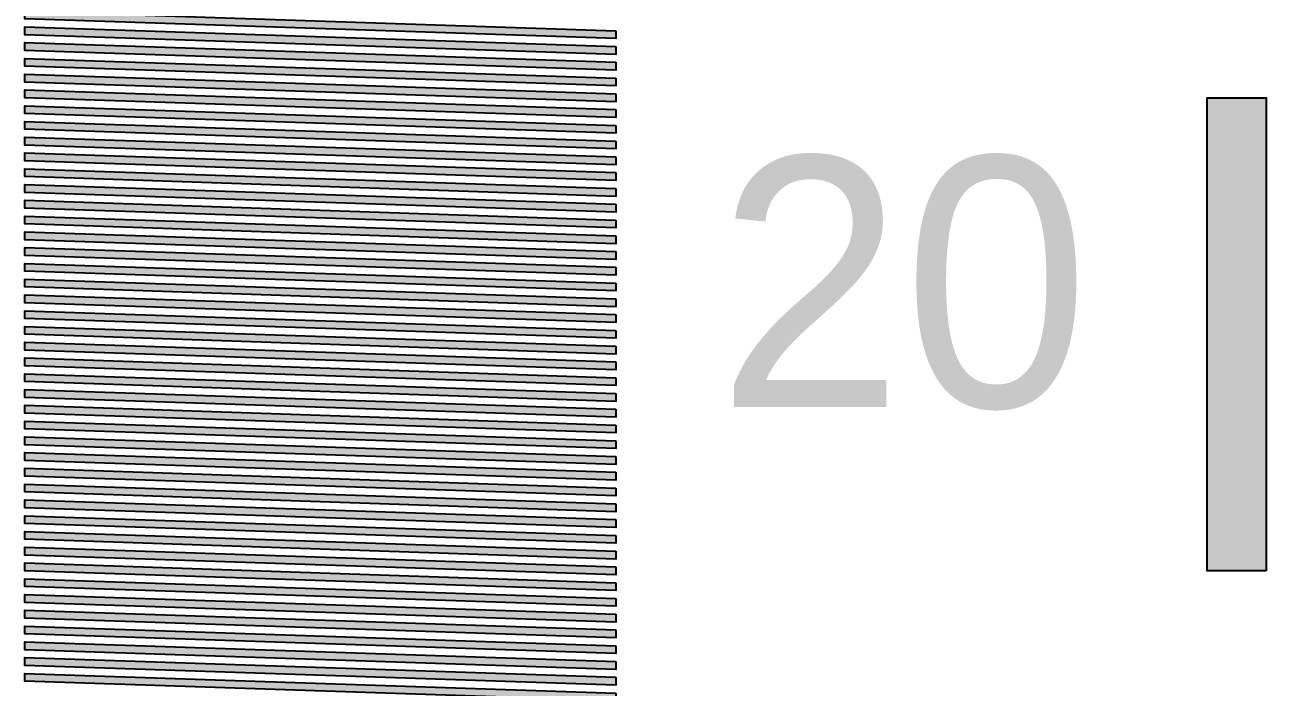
# Model space of a CAD drawing. Header units: millimetres. Extents: x -9 to 297, y 0 to 210.
# Drawn here: x 193.94 to 212.32, y 130.4 to 140.2 of the extents above; entities that cross this region are included whole.
import ezdxf

# ---------------------------------------------------------------- set-up
doc = ezdxf.new("R2010")
doc.units = ezdxf.units.MM
for name, color, linetype in [('CENTER', 7, 'Continuous'), ('LABELS', 7, 'Continuous'), ('PERIPHERY', 7, 'Continuous')]:
    doc.layers.add(name, color=color, linetype=linetype)

msp = doc.modelspace()

# ---------------------------------------------------------------- hatches: boundary and pattern name
at = {"layer": 'CENTER', "true_color": 0x000000}
h = msp.add_hatch(color=7, dxfattribs=at)
h.dxf.hatch_style = 1
h.paths.add_polyline_path([(212.317, 132.125), (211.442, 132.125), (211.442, 139.125), (212.317, 139.125), (212.317, 132.125)])
at = {"layer": 'PERIPHERY', "true_color": 0x000000}
h = msp.add_hatch(color=7, dxfattribs=at)
h.dxf.hatch_style = 1
h.paths.add_polyline_path([(202.692, 140.117), (202.692, 140), (193.942, 140.291), (193.942, 140.408), (202.692, 140.117)])
h = msp.add_hatch(color=7, dxfattribs=at)
h.dxf.hatch_style = 1
h.paths.add_polyline_path([(202.692, 139.883), (202.692, 139.767), (193.942, 140.058), (193.942, 140.175), (202.692, 139.883)])
h = msp.add_hatch(color=7, dxfattribs=at)
h.dxf.hatch_style = 1
h.paths.add_polyline_path([(202.692, 139.65), (202.692, 139.533), (193.942, 139.825), (193.942, 139.942), (202.692, 139.65)])
h = msp.add_hatch(color=7, dxfattribs=at)
h.dxf.hatch_style = 1
h.paths.add_polyline_path([(202.692, 139.417), (202.692, 139.3), (193.942, 139.592), (193.942, 139.708), (202.692, 139.417)])
h = msp.add_hatch(color=7, dxfattribs=at)
h.dxf.hatch_style = 1
h.paths.add_polyline_path([(202.692, 139.183), (202.692, 139.066), (193.942, 139.358), (193.942, 139.475), (202.692, 139.183)])
h = msp.add_hatch(color=7, dxfattribs=at)
h.dxf.hatch_style = 1
h.paths.add_polyline_path([(202.692, 138.95), (202.692, 138.833), (193.942, 139.125), (193.942, 139.241), (202.692, 138.95)])
h = msp.add_hatch(color=7, dxfattribs=at)
h.dxf.hatch_style = 1
h.paths.add_polyline_path([(202.692, 138.716), (202.692, 138.6), (193.942, 138.891), (193.942, 139.008), (202.692, 138.716)])
h = msp.add_hatch(color=7, dxfattribs=at)
h.dxf.hatch_style = 1
h.paths.add_polyline_path([(202.692, 138.483), (202.692, 138.367), (193.942, 138.658), (193.942, 138.775), (202.692, 138.483)])
h = msp.add_hatch(color=7, dxfattribs=at)
h.dxf.hatch_style = 1
h.paths.add_polyline_path([(202.692, 138.25), (202.692, 138.133), (193.942, 138.425), (193.942, 138.542), (202.692, 138.25)])
h = msp.add_hatch(color=7, dxfattribs=at)
h.dxf.hatch_style = 1
h.paths.add_polyline_path([(202.692, 138.017), (202.692, 137.9), (193.942, 138.192), (193.942, 138.308), (202.692, 138.017)])
h = msp.add_hatch(color=7, dxfattribs=at)
h.dxf.hatch_style = 1
h.paths.add_polyline_path([(202.692, 137.783), (202.692, 137.666), (193.942, 137.958), (193.942, 138.075), (202.692, 137.783)])
h = msp.add_hatch(color=7, dxfattribs=at)
h.dxf.hatch_style = 1
h.paths.add_polyline_path([(202.692, 137.55), (202.692, 137.433), (193.942, 137.725), (193.942, 137.841), (202.692, 137.55)])
h = msp.add_hatch(color=7, dxfattribs=at)
h.dxf.hatch_style = 1
h.paths.add_polyline_path([(202.692, 137.316), (202.692, 137.2), (193.942, 137.491), (193.942, 137.608), (202.692, 137.316)])
h = msp.add_hatch(color=7, dxfattribs=at)
h.dxf.hatch_style = 1
h.paths.add_polyline_path([(202.692, 137.083), (202.692, 136.966), (193.942, 137.258), (193.942, 137.375), (202.692, 137.083)])
h = msp.add_hatch(color=7, dxfattribs=at)
h.dxf.hatch_style = 1
h.paths.add_polyline_path([(202.692, 136.85), (202.692, 136.733), (193.942, 137.025), (193.942, 137.142), (202.692, 136.85)])
h = msp.add_hatch(color=7, dxfattribs=at)
h.dxf.hatch_style = 1
h.paths.add_polyline_path([(202.692, 136.617), (202.692, 136.5), (193.942, 136.792), (193.942, 136.908), (202.692, 136.617)])
h = msp.add_hatch(color=7, dxfattribs=at)
h.dxf.hatch_style = 1
h.paths.add_polyline_path([(202.692, 136.383), (202.692, 136.266), (193.942, 136.558), (193.942, 136.675), (202.692, 136.383)])
h = msp.add_hatch(color=7, dxfattribs=at)
h.dxf.hatch_style = 1
h.paths.add_polyline_path([(202.692, 136.15), (202.692, 136.033), (193.942, 136.325), (193.942, 136.441), (202.692, 136.15)])
h = msp.add_hatch(color=7, dxfattribs=at)
h.dxf.hatch_style = 1
h.paths.add_polyline_path([(202.692, 135.916), (202.692, 135.8), (193.942, 136.091), (193.942, 136.208), (202.692, 135.916)])
h = msp.add_hatch(color=7, dxfattribs=at)
h.dxf.hatch_style = 1
h.paths.add_polyline_path([(202.692, 135.683), (202.692, 135.566), (193.942, 135.858), (193.942, 135.974), (202.692, 135.683)])
h = msp.add_hatch(color=7, dxfattribs=at)
h.dxf.hatch_style = 1
h.paths.add_polyline_path([(202.692, 135.45), (202.692, 135.333), (193.942, 135.625), (193.942, 135.741), (202.692, 135.45)])
h = msp.add_hatch(color=7, dxfattribs=at)
h.dxf.hatch_style = 1
h.paths.add_polyline_path([(202.692, 135.216), (202.692, 135.1), (193.942, 135.391), (193.942, 135.508), (202.692, 135.216)])
h = msp.add_hatch(color=7, dxfattribs=at)
h.dxf.hatch_style = 1
h.paths.add_polyline_path([(202.692, 134.983), (202.692, 134.866), (193.942, 135.158), (193.942, 135.275), (202.692, 134.983)])
h = msp.add_hatch(color=7, dxfattribs=at)
h.dxf.hatch_style = 1
h.paths.add_polyline_path([(202.692, 134.75), (202.692, 134.633), (193.942, 134.925), (193.942, 135.041), (202.692, 134.75)])
h = msp.add_hatch(color=7, dxfattribs=at)
h.dxf.hatch_style = 1
h.paths.add_polyline_path([(202.692, 134.517), (202.692, 134.4), (193.942, 134.692), (193.942, 134.808), (202.692, 134.517)])
h = msp.add_hatch(color=7, dxfattribs=at)
h.dxf.hatch_style = 1
h.paths.add_polyline_path([(202.692, 134.283), (202.692, 134.166), (193.942, 134.458), (193.942, 134.575), (202.692, 134.283)])
h = msp.add_hatch(color=7, dxfattribs=at)
h.dxf.hatch_style = 1
h.paths.add_polyline_path([(202.692, 134.05), (202.692, 133.933), (193.942, 134.225), (193.942, 134.341), (202.692, 134.05)])
h = msp.add_hatch(color=7, dxfattribs=at)
h.dxf.hatch_style = 1
h.paths.add_polyline_path([(202.692, 133.817), (202.692, 133.7), (193.942, 133.991), (193.942, 134.108), (202.692, 133.817)])
h = msp.add_hatch(color=7, dxfattribs=at)
h.dxf.hatch_style = 1
h.paths.add_polyline_path([(202.692, 133.583), (202.692, 133.466), (193.942, 133.758), (193.942, 133.875), (202.692, 133.583)])
h = msp.add_hatch(color=7, dxfattribs=at)
h.dxf.hatch_style = 1
h.paths.add_polyline_path([(202.692, 133.35), (202.692, 133.233), (193.942, 133.525), (193.942, 133.642), (202.692, 133.35)])
h = msp.add_hatch(color=7, dxfattribs=at)
h.dxf.hatch_style = 1
h.paths.add_polyline_path([(202.692, 133.117), (202.692, 133), (193.942, 133.292), (193.942, 133.408), (202.692, 133.117)])
h = msp.add_hatch(color=7, dxfattribs=at)
h.dxf.hatch_style = 1
h.paths.add_polyline_path([(202.692, 132.883), (202.692, 132.766), (193.942, 133.058), (193.942, 133.175), (202.692, 132.883)])
h = msp.add_hatch(color=7, dxfattribs=at)
h.dxf.hatch_style = 1
h.paths.add_polyline_path([(202.692, 132.65), (202.692, 132.533), (193.942, 132.825), (193.942, 132.941), (202.692, 132.65)])
h = msp.add_hatch(color=7, dxfattribs=at)
h.dxf.hatch_style = 1
h.paths.add_polyline_path([(202.692, 132.417), (202.692, 132.3), (193.942, 132.592), (193.942, 132.708), (202.692, 132.417)])
h = msp.add_hatch(color=7, dxfattribs=at)
h.dxf.hatch_style = 1
h.paths.add_polyline_path([(202.692, 132.183), (202.692, 132.067), (193.942, 132.358), (193.942, 132.475), (202.692, 132.183)])
h = msp.add_hatch(color=7, dxfattribs=at)
h.dxf.hatch_style = 1
h.paths.add_polyline_path([(202.692, 131.95), (202.692, 131.833), (193.942, 132.125), (193.942, 132.242), (202.692, 131.95)])
h = msp.add_hatch(color=7, dxfattribs=at)
h.dxf.hatch_style = 1
h.paths.add_polyline_path([(202.692, 131.717), (202.692, 131.6), (193.942, 131.892), (193.942, 132.008), (202.692, 131.717)])
h = msp.add_hatch(color=7, dxfattribs=at)
h.dxf.hatch_style = 1
h.paths.add_polyline_path([(202.692, 131.483), (202.692, 131.367), (193.942, 131.658), (193.942, 131.775), (202.692, 131.483)])
h = msp.add_hatch(color=7, dxfattribs=at)
h.dxf.hatch_style = 1
h.paths.add_polyline_path([(202.692, 131.25), (202.692, 131.133), (193.942, 131.425), (193.942, 131.542), (202.692, 131.25)])
h = msp.add_hatch(color=7, dxfattribs=at)
h.dxf.hatch_style = 1
h.paths.add_polyline_path([(202.692, 131.017), (202.692, 130.9), (193.942, 131.191), (193.942, 131.308), (202.692, 131.017)])
h = msp.add_hatch(color=7, dxfattribs=at)
h.dxf.hatch_style = 1
h.paths.add_polyline_path([(202.692, 130.783), (202.692, 130.666), (193.942, 130.958), (193.942, 131.075), (202.692, 130.783)])
h = msp.add_hatch(color=7, dxfattribs=at)
h.dxf.hatch_style = 1
h.paths.add_polyline_path([(202.692, 130.55), (202.692, 130.433), (193.942, 130.725), (193.942, 130.842), (202.692, 130.55)])
h = msp.add_hatch(color=7, dxfattribs=at)
h.dxf.hatch_style = 1
h.paths.add_polyline_path([(202.692, 130.316), (202.692, 130.2), (193.942, 130.491), (193.942, 130.608), (202.692, 130.316)])

# ---------------------------------------------------------------- linework, layer by layer
at = {"layer": 'CENTER', "color": 250}
msp.add_lwpolyline([(212.317, 132.125), (211.442, 132.125), (211.442, 139.125), (212.317, 139.125), (212.317, 132.125)], close=True, dxfattribs=at)
at = {"layer": 'CENTER', "color": 250, "true_color": 0x000000}
for points in [[(212.317, 132.125), (212.317, 139.125), (211.442, 139.125)], [(211.442, 139.125), (211.442, 132.125), (212.317, 132.125)]]:
    msp.add_solid(points, dxfattribs=at)
at = {"layer": 'PERIPHERY', "color": 250}
for points in [[(202.692, 140.117), (202.692, 140), (193.942, 140.291), (193.942, 140.408), (202.692, 140.117)], [(202.692, 139.883), (202.692, 139.767), (193.942, 140.058), (193.942, 140.175), (202.692, 139.883)], [(202.692, 139.65), (202.692, 139.533), (193.942, 139.825), (193.942, 139.942), (202.692, 139.65)], [(202.692, 139.417), (202.692, 139.3), (193.942, 139.592), (193.942, 139.708), (202.692, 139.417)], [(202.692, 139.183), (202.692, 139.066), (193.942, 139.358), (193.942, 139.475), (202.692, 139.183)], [(202.692, 138.95), (202.692, 138.833), (193.942, 139.125), (193.942, 139.241), (202.692, 138.95)], [(202.692, 138.716), (202.692, 138.6), (193.942, 138.891), (193.942, 139.008), (202.692, 138.716)], [(202.692, 138.483), (202.692, 138.367), (193.942, 138.658), (193.942, 138.775), (202.692, 138.483)], [(202.692, 138.25), (202.692, 138.133), (193.942, 138.425), (193.942, 138.542), (202.692, 138.25)], [(202.692, 138.017), (202.692, 137.9), (193.942, 138.192), (193.942, 138.308), (202.692, 138.017)], [(202.692, 137.783), (202.692, 137.666), (193.942, 137.958), (193.942, 138.075), (202.692, 137.783)], [(202.692, 137.55), (202.692, 137.433), (193.942, 137.725), (193.942, 137.841), (202.692, 137.55)], [(202.692, 137.316), (202.692, 137.2), (193.942, 137.491), (193.942, 137.608), (202.692, 137.316)], [(202.692, 137.083), (202.692, 136.966), (193.942, 137.258), (193.942, 137.375), (202.692, 137.083)], [(202.692, 136.85), (202.692, 136.733), (193.942, 137.025), (193.942, 137.142), (202.692, 136.85)], [(202.692, 136.617), (202.692, 136.5), (193.942, 136.792), (193.942, 136.908), (202.692, 136.617)], [(202.692, 136.383), (202.692, 136.266), (193.942, 136.558), (193.942, 136.675), (202.692, 136.383)], [(202.692, 136.15), (202.692, 136.033), (193.942, 136.325), (193.942, 136.441), (202.692, 136.15)], [(202.692, 135.916), (202.692, 135.8), (193.942, 136.091), (193.942, 136.208), (202.692, 135.916)], [(202.692, 135.683), (202.692, 135.566), (193.942, 135.858), (193.942, 135.974), (202.692, 135.683)], [(202.692, 135.45), (202.692, 135.333), (193.942, 135.625), (193.942, 135.741), (202.692, 135.45)], [(202.692, 135.216), (202.692, 135.1), (193.942, 135.391), (193.942, 135.508), (202.692, 135.216)], [(202.692, 134.983), (202.692, 134.866), (193.942, 135.158), (193.942, 135.275), (202.692, 134.983)], [(202.692, 134.75), (202.692, 134.633), (193.942, 134.925), (193.942, 135.041), (202.692, 134.75)], [(202.692, 134.517), (202.692, 134.4), (193.942, 134.692), (193.942, 134.808), (202.692, 134.517)], [(202.692, 134.283), (202.692, 134.166), (193.942, 134.458), (193.942, 134.575), (202.692, 134.283)], [(202.692, 134.05), (202.692, 133.933), (193.942, 134.225), (193.942, 134.341), (202.692, 134.05)], [(202.692, 133.817), (202.692, 133.7), (193.942, 133.991), (193.942, 134.108), (202.692, 133.817)], [(202.692, 133.583), (202.692, 133.466), (193.942, 133.758), (193.942, 133.875), (202.692, 133.583)], [(202.692, 133.35), (202.692, 133.233), (193.942, 133.525), (193.942, 133.642), (202.692, 133.35)], [(202.692, 133.117), (202.692, 133), (193.942, 133.292), (193.942, 133.408), (202.692, 133.117)], [(202.692, 132.883), (202.692, 132.766), (193.942, 133.058), (193.942, 133.175), (202.692, 132.883)], [(202.692, 132.65), (202.692, 132.533), (193.942, 132.825), (193.942, 132.941), (202.692, 132.65)], [(202.692, 132.417), (202.692, 132.3), (193.942, 132.592), (193.942, 132.708), (202.692, 132.417)], [(202.692, 132.183), (202.692, 132.067), (193.942, 132.358), (193.942, 132.475), (202.692, 132.183)], [(202.692, 131.95), (202.692, 131.833), (193.942, 132.125), (193.942, 132.242), (202.692, 131.95)], [(202.692, 131.717), (202.692, 131.6), (193.942, 131.892), (193.942, 132.008), (202.692, 131.717)], [(202.692, 131.483), (202.692, 131.367), (193.942, 131.658), (193.942, 131.775), (202.692, 131.483)], [(202.692, 131.25), (202.692, 131.133), (193.942, 131.425), (193.942, 131.542), (202.692, 131.25)], [(202.692, 131.017), (202.692, 130.9), (193.942, 131.191), (193.942, 131.308), (202.692, 131.017)], [(202.692, 130.783), (202.692, 130.666), (193.942, 130.958), (193.942, 131.075), (202.692, 130.783)], [(202.692, 130.55), (202.692, 130.433), (193.942, 130.725), (193.942, 130.842), (202.692, 130.55)], [(202.692, 130.316), (202.692, 130.2), (193.942, 130.491), (193.942, 130.608), (202.692, 130.316)]]:
    msp.add_lwpolyline(points, close=True, dxfattribs=at)
at = {"layer": 'PERIPHERY', "color": 250, "true_color": 0x000000}
for points in [[(202.692, 140.117), (193.942, 140.408), (193.942, 140.291)], [(193.942, 140.291), (202.692, 140), (202.692, 140.117)], [(202.692, 139.883), (193.942, 140.175), (193.942, 140.058)], [(193.942, 140.058), (202.692, 139.767), (202.692, 139.883)], [(202.692, 139.65), (193.942, 139.942), (193.942, 139.825)], [(193.942, 139.825), (202.692, 139.533), (202.692, 139.65)], [(202.692, 139.417), (193.942, 139.708), (193.942, 139.592)], [(193.942, 139.592), (202.692, 139.3), (202.692, 139.417)], [(202.692, 139.183), (193.942, 139.475), (193.942, 139.358)], [(193.942, 139.358), (202.692, 139.066), (202.692, 139.183)], [(202.692, 138.95), (193.942, 139.241), (193.942, 139.125)], [(193.942, 139.125), (202.692, 138.833), (202.692, 138.95)], [(202.692, 138.716), (193.942, 139.008), (193.942, 138.891)], [(193.942, 138.891), (202.692, 138.6), (202.692, 138.716)], [(202.692, 138.483), (193.942, 138.775), (193.942, 138.658)], [(193.942, 138.658), (202.692, 138.367), (202.692, 138.483)], [(202.692, 138.25), (193.942, 138.542), (193.942, 138.425)], [(193.942, 138.425), (202.692, 138.133), (202.692, 138.25)], [(202.692, 138.017), (193.942, 138.308), (193.942, 138.192)], [(193.942, 138.192), (202.692, 137.9), (202.692, 138.017)], [(202.692, 137.783), (193.942, 138.075), (193.942, 137.958)], [(193.942, 137.958), (202.692, 137.666), (202.692, 137.783)], [(202.692, 137.55), (193.942, 137.841), (193.942, 137.725)], [(193.942, 137.725), (202.692, 137.433), (202.692, 137.55)], [(202.692, 137.316), (193.942, 137.608), (193.942, 137.491)], [(193.942, 137.491), (202.692, 137.2), (202.692, 137.316)], [(202.692, 137.083), (193.942, 137.375), (193.942, 137.258)], [(193.942, 137.258), (202.692, 136.966), (202.692, 137.083)], [(202.692, 136.85), (193.942, 137.142), (193.942, 137.025)], [(193.942, 137.025), (202.692, 136.733), (202.692, 136.85)], [(202.692, 136.617), (193.942, 136.908), (193.942, 136.792)], [(193.942, 136.792), (202.692, 136.5), (202.692, 136.617)], [(202.692, 136.383), (193.942, 136.675), (193.942, 136.558)], [(193.942, 136.558), (202.692, 136.266), (202.692, 136.383)], [(202.692, 136.15), (193.942, 136.441), (193.942, 136.325)], [(193.942, 136.325), (202.692, 136.033), (202.692, 136.15)], [(202.692, 135.916), (193.942, 136.208), (193.942, 136.091)], [(193.942, 136.091), (202.692, 135.8), (202.692, 135.916)], [(202.692, 135.683), (193.942, 135.974), (193.942, 135.858)], [(193.942, 135.858), (202.692, 135.566), (202.692, 135.683)], [(202.692, 135.45), (193.942, 135.741), (193.942, 135.625)], [(193.942, 135.625), (202.692, 135.333), (202.692, 135.45)], [(202.692, 135.216), (193.942, 135.508), (193.942, 135.391)], [(193.942, 135.391), (202.692, 135.1), (202.692, 135.216)], [(202.692, 134.983), (193.942, 135.275), (193.942, 135.158)], [(193.942, 135.158), (202.692, 134.866), (202.692, 134.983)], [(202.692, 134.75), (193.942, 135.041), (193.942, 134.925)], [(193.942, 134.925), (202.692, 134.633), (202.692, 134.75)], [(202.692, 134.517), (193.942, 134.808), (193.942, 134.692)], [(193.942, 134.692), (202.692, 134.4), (202.692, 134.517)], [(202.692, 134.283), (193.942, 134.575), (193.942, 134.458)], [(193.942, 134.458), (202.692, 134.166), (202.692, 134.283)], [(202.692, 134.05), (193.942, 134.341), (193.942, 134.225)], [(193.942, 134.225), (202.692, 133.933), (202.692, 134.05)], [(202.692, 133.817), (193.942, 134.108), (193.942, 133.991)], [(193.942, 133.991), (202.692, 133.7), (202.692, 133.817)], [(202.692, 133.583), (193.942, 133.875), (193.942, 133.758)], [(193.942, 133.758), (202.692, 133.466), (202.692, 133.583)], [(202.692, 133.35), (193.942, 133.642), (193.942, 133.525)], [(193.942, 133.525), (202.692, 133.233), (202.692, 133.35)], [(202.692, 133.117), (193.942, 133.408), (193.942, 133.292)], [(193.942, 133.292), (202.692, 133), (202.692, 133.117)], [(202.692, 132.883), (193.942, 133.175), (193.942, 133.058)], [(193.942, 133.058), (202.692, 132.766), (202.692, 132.883)], [(202.692, 132.65), (193.942, 132.941), (193.942, 132.825)], [(193.942, 132.825), (202.692, 132.533), (202.692, 132.65)], [(202.692, 132.417), (193.942, 132.708), (193.942, 132.592)], [(193.942, 132.592), (202.692, 132.3), (202.692, 132.417)], [(202.692, 132.183), (193.942, 132.475), (193.942, 132.358)], [(193.942, 132.358), (202.692, 132.067), (202.692, 132.183)], [(202.692, 131.95), (193.942, 132.242), (193.942, 132.125)], [(193.942, 132.125), (202.692, 131.833), (202.692, 131.95)], [(202.692, 131.717), (193.942, 132.008), (193.942, 131.892)], [(193.942, 131.892), (202.692, 131.6), (202.692, 131.717)], [(202.692, 131.483), (193.942, 131.775), (193.942, 131.658)], [(193.942, 131.658), (202.692, 131.367), (202.692, 131.483)], [(202.692, 131.25), (193.942, 131.542), (193.942, 131.425)], [(193.942, 131.425), (202.692, 131.133), (202.692, 131.25)], [(202.692, 131.017), (193.942, 131.308), (193.942, 131.191)], [(193.942, 131.191), (202.692, 130.9), (202.692, 131.017)], [(202.692, 130.783), (193.942, 131.075), (193.942, 130.958)], [(193.942, 130.958), (202.692, 130.666), (202.692, 130.783)], [(202.692, 130.55), (193.942, 130.842), (193.942, 130.725)], [(193.942, 130.725), (202.692, 130.433), (202.692, 130.55)], [(202.692, 130.316), (193.942, 130.608), (193.942, 130.491)], [(193.942, 130.491), (202.692, 130.2), (202.692, 130.316)]]:
    msp.add_solid(points, dxfattribs=at)

# ---------------------------------------------------------------- texts
at = {"layer": 'LABELS', "color": 250}
msp.add_text('20', height=3.7042, dxfattribs=at).set_placement((204.191, 134.549))

doc.saveas('drawing.dxf')
